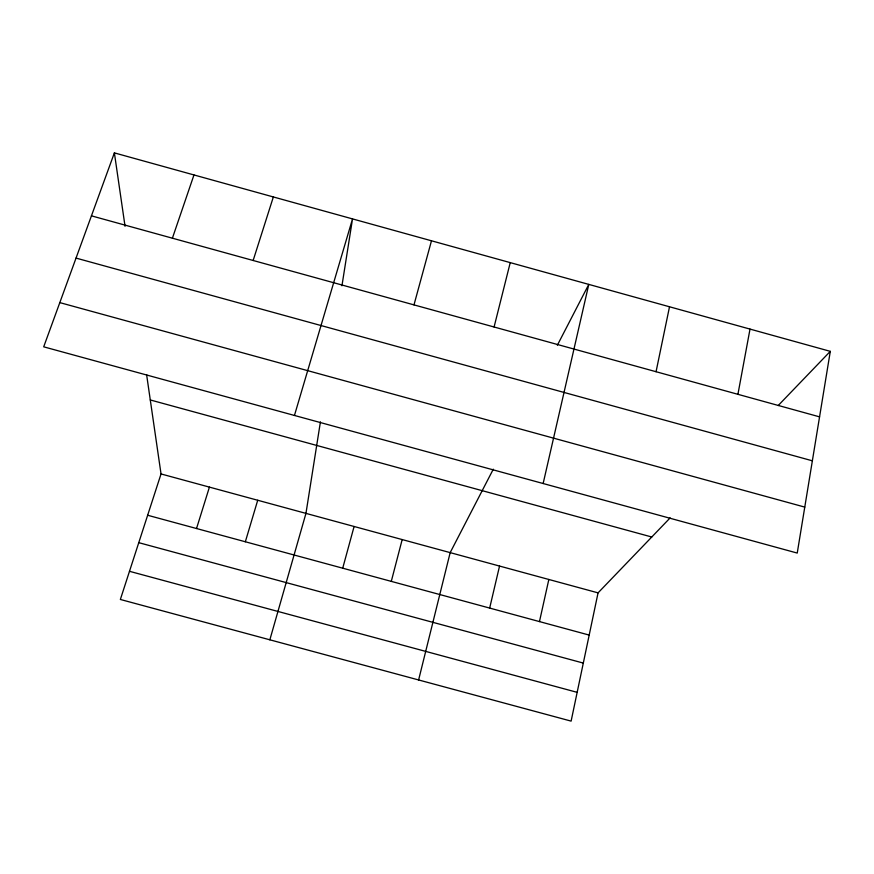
<?xml version="1.0" encoding="UTF-8"?>
<svg xmlns="http://www.w3.org/2000/svg" width="874" height="874" viewBox="0 0 874 874"><rect width="100%" height="100%" fill="white"/><g stroke="black" fill="none" stroke-linecap="round" stroke-linejoin="round"><path stroke-width="1.31" d="M320.419 421.88L305.955 513.388L269.848 639.812M341.942 285.776L352.517 218.904L294.451 415.456M830.3 351.348L797.241 553.067L43.7 346.825L114.385 152.884L830.3 351.348L778.188 405.547M737.918 394.316L750.012 329.094M656.057 371.723L669.517 306.774M670.15 517.889L598.056 592.867L571.115 721.116L120.361 599.466L161.035 473.948L146.603 374.596M539.466 621.589L548.839 579.484M543.147 483.519L588.792 284.4L557.35 345.241M489.669 608.075L499.546 566.068M418.613 679.961L450.176 552.63L493.297 469.196M494.083 327.007L510.241 262.626M391.29 581.374L402.182 539.564M413.981 304.895L431.483 240.787M342.717 568.187L354.101 526.487M245.343 541.76L257.721 500.256M196.53 528.519L209.421 487.113M253.143 260.485L273.354 196.956M172.397 238.198L193.973 174.953M147.651 515.256L589.185 635.081M138.769 542.667L583.308 663.082M129.483 571.301L577.157 692.339M150.284 399.953L651.775 537.007M161.035 473.948L598.056 592.867M76.038 258.092L812.361 460.806M59.814 302.612L804.779 507.106M91.442 215.845L819.561 416.854M114.385 152.884L125.048 226.29"/></g></svg>
